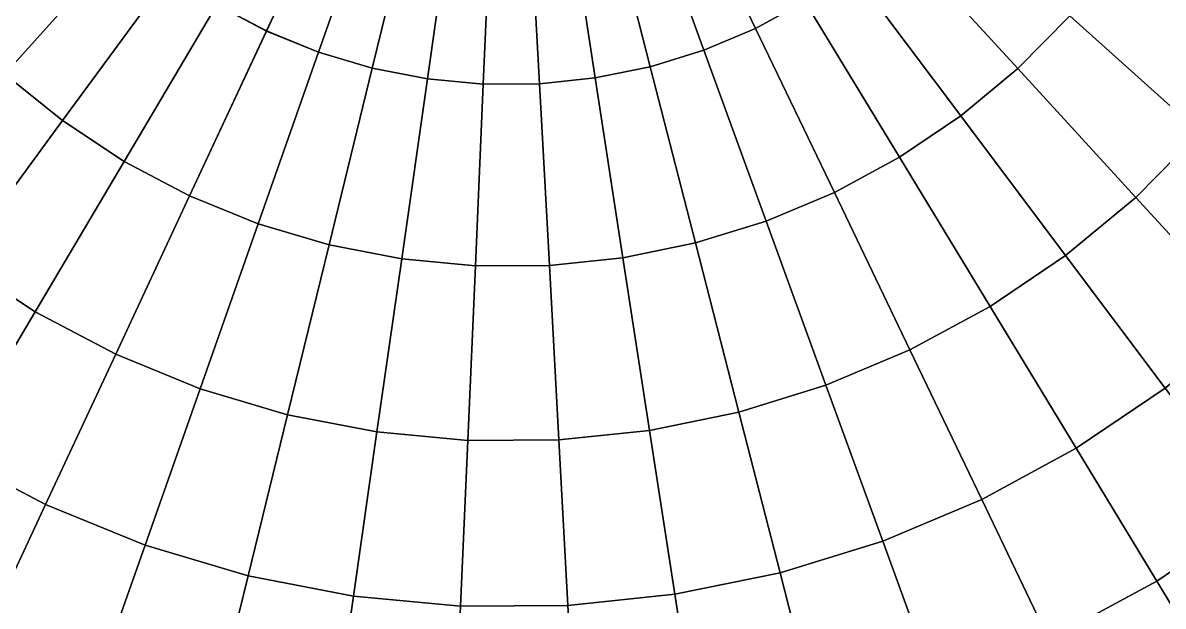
# Model space of a CAD drawing. Extents: x -1.01 to 1, y -1.01 to 1.
# Drawn here: x -0.248 to 0.334, y -0.558 to -0.26 of the extents above; entities that cross this region are included whole.
import ezdxf

# ---------------------------------------------------------------- set-up
doc = ezdxf.new("R2010")
doc.units = 0

msp = doc.modelspace()

# ---------------------------------------------------------------- linework, layer by layer
for points in [[(0.12629, -0.26329, -0.96638), (0.08487, -0.17695, -0.99046), (0.10181, -0.16778, -0.99046), (0.15149, -0.24965, -0.96638)], [(0.08487, -0.17695, 0.99046), (0.12629, -0.26329, 0.96638), (0.15149, -0.24965, 0.96638), (0.10181, -0.16778, 0.99046)], [(-0.14876, -0.25128, -0.96638), (-0.09998, -0.16888, -0.99046), (-0.08294, -0.17787, -0.99046), (-0.12341, -0.26466, -0.96638)], [(-0.09997, -0.16888, 0.99046), (-0.14876, -0.25128, 0.96638), (-0.12341, -0.26465, 0.96638), (-0.08294, -0.17787, 0.99046)], [(-0.12341, -0.26466, -0.96638), (-0.08294, -0.17787, -0.99046), (-0.06511, -0.18514, -0.99046), (-0.09688, -0.27548, -0.96638)], [(-0.08294, -0.17787, 0.99046), (-0.12341, -0.26465, 0.96638), (-0.09688, -0.27548, 0.96638), (-0.06511, -0.18514, 0.99046)], [(0.09987, -0.2744, -0.96638), (0.06712, -0.18442, -0.99046), (0.08487, -0.17695, -0.99046), (0.12629, -0.26329, -0.96638)], [(0.06712, -0.18442, 0.99046), (0.09987, -0.2744, 0.96638), (0.12629, -0.26329, 0.96638), (0.08487, -0.17695, 0.99046)], [(-0.09688, -0.27548, -0.96638), (-0.06511, -0.18514, -0.99046), (-0.04665, -0.19063, -0.99046), (-0.06941, -0.28365, -0.96638)], [(-0.06511, -0.18514, 0.99046), (-0.09688, -0.27548, 0.96638), (-0.06941, -0.28365, 0.96638), (-0.04665, -0.19063, 0.99046)], [(0.0725, -0.28287, -0.96638), (0.04872, -0.19011, -0.99046), (0.06712, -0.18442, -0.99046), (0.09987, -0.2744, -0.96638)], [(0.04872, -0.19011, 0.99046), (0.0725, -0.28287, 0.96638), (0.09987, -0.2744, 0.96638), (0.06712, -0.18442, 0.99046)], [(-0.06941, -0.28365, -0.96638), (-0.04665, -0.19063, -0.99046), (-0.02774, -0.19428, -0.99046), (-0.04127, -0.28908, -0.96638)], [(-0.04665, -0.19063, 0.99046), (-0.06941, -0.28365, 0.96638), (-0.04127, -0.28908, 0.96638), (-0.02774, -0.19428, 0.99046)], [(0.04442, -0.28862, -0.96638), (0.02985, -0.19397, -0.99046), (0.04872, -0.19011, -0.99046), (0.0725, -0.28287, -0.96638)], [(0.02985, -0.19397, 0.99046), (0.04442, -0.28862, 0.96638), (0.0725, -0.28287, 0.96638), (0.04872, -0.19011, 0.99046)], [(-0.2153, -0.19728, 0.96638), (-0.28383, -0.26008, 0.93299), (-0.25697, -0.28664, 0.93299), (-0.19492, -0.21743, 0.96638)], [(-0.28383, -0.26008, -0.93299), (-0.2153, -0.19728, -0.96638), (-0.19492, -0.21744, -0.96638), (-0.25697, -0.28665, -0.93299)], [(-0.04127, -0.28908, -0.96638), (-0.02774, -0.19428, -0.99046), (-0.00856, -0.19607, -0.99046), (-0.01274, -0.29174, -0.96638)], [(-0.02774, -0.19428, 0.99046), (-0.04127, -0.28908, 0.96638), (-0.01274, -0.29174, 0.96638), (-0.00856, -0.19607, 0.99046)], [(-0.01274, -0.29174, -0.96638), (-0.00856, -0.19607, -0.99046), (0.0107, -0.19596, -0.99046), (0.01592, -0.29158, -0.96638)], [(-0.00856, -0.19607, 0.99046), (-0.01274, -0.29174, 0.96638), (0.01592, -0.29158, 0.96638), (0.0107, -0.19596, 0.99046)], [(0.01592, -0.29158, -0.96638), (0.0107, -0.19596, -0.99046), (0.02985, -0.19397, -0.99046), (0.04442, -0.28862, -0.96638)], [(0.0107, -0.19596, 0.99046), (0.01592, -0.29158, 0.96638), (0.04442, -0.28862, 0.96638), (0.02985, -0.19397, 0.99046)], [(0.19728, -0.2153, 0.96638), (0.26008, -0.28382, 0.93299), (0.28664, -0.25697, 0.93299), (0.21743, -0.19492, 0.96638)], [(0.26008, -0.28383, -0.93299), (0.19728, -0.2153, -0.96638), (0.21743, -0.19492, -0.96638), (0.28664, -0.25697, -0.93299)], [(0.31045, -0.22763, 0.93299), (0.38242, -0.2804, 0.89062), (0.40806, -0.24157, 0.89062), (0.33127, -0.19611, 0.93299)], [(0.38242, -0.2804, -0.89062), (0.31045, -0.22763, -0.93299), (0.33127, -0.19611, -0.93299), (0.40806, -0.24157, -0.89062)], [(0.23101, -0.30795, -0.93299), (0.17523, -0.2336, -0.96638), (0.19728, -0.2153, -0.96638), (0.26008, -0.28383, -0.93299)], [(0.17523, -0.2336, 0.96638), (0.23101, -0.30795, 0.93299), (0.26008, -0.28382, 0.93299), (0.19728, -0.2153, 0.96638)], [(-0.19492, -0.21743, 0.96638), (-0.25697, -0.28664, 0.93299), (-0.22763, -0.31045, 0.93299), (-0.17267, -0.23549, 0.96638)], [(-0.25697, -0.28665, -0.93299), (-0.19492, -0.21744, -0.96638), (-0.17267, -0.23549, -0.96638), (-0.22763, -0.31045, -0.93299)], [(0.28664, -0.25697, 0.93299), (0.35309, -0.31654, 0.89062), (0.38242, -0.2804, 0.89062), (0.31045, -0.22763, 0.93299)], [(0.35309, -0.31654, -0.89062), (0.28664, -0.25697, -0.93299), (0.31045, -0.22763, -0.93299), (0.38242, -0.2804, -0.89062)], [(-0.22763, -0.31045, -0.93299), (-0.17267, -0.23549, -0.96638), (-0.14876, -0.25128, -0.96638), (-0.19611, -0.33127, -0.93299)], [(-0.17267, -0.23549, 0.96638), (-0.22763, -0.31045, 0.93299), (-0.19611, -0.33127, 0.93299), (-0.14876, -0.25128, 0.96638)], [(0.15149, -0.24965, 0.96638), (0.19971, -0.32911, 0.93299), (0.23101, -0.30795, 0.93299), (0.17523, -0.2336, 0.96638)], [(0.19971, -0.32911, -0.93299), (0.15149, -0.24965, -0.96638), (0.17523, -0.2336, -0.96638), (0.23101, -0.30795, -0.93299)], [(0.12629, -0.26329, 0.96638), (0.16649, -0.3471, 0.93299), (0.19971, -0.32911, 0.93299), (0.15149, -0.24965, 0.96638)], [(0.16649, -0.3471, -0.93299), (0.12629, -0.26329, -0.96638), (0.15149, -0.24965, -0.96638), (0.19971, -0.32911, -0.93299)], [(-0.14876, -0.25128, 0.96638), (-0.19611, -0.33127, 0.93299), (-0.16269, -0.3489, 0.93299), (-0.12341, -0.26465, 0.96638)], [(-0.19611, -0.33127, -0.93299), (-0.14876, -0.25128, -0.96638), (-0.12341, -0.26466, -0.96638), (-0.16269, -0.3489, -0.93299)], [(0.32037, -0.34962, -0.89062), (0.26008, -0.28383, -0.93299), (0.28664, -0.25697, -0.93299), (0.35309, -0.31654, -0.89062)], [(0.26008, -0.28382, 0.93299), (0.32037, -0.34962, 0.89062), (0.35309, -0.31654, 0.89062), (0.28664, -0.25697, 0.93299)], [(-0.12341, -0.26465, 0.96638), (-0.16269, -0.3489, 0.93299), (-0.12771, -0.36316, 0.93299), (-0.09688, -0.27548, 0.96638)], [(-0.16269, -0.3489, -0.93299), (-0.12341, -0.26466, -0.96638), (-0.09688, -0.27548, -0.96638), (-0.12771, -0.36316, -0.93299)], [(0.09987, -0.2744, 0.96638), (0.13166, -0.36175, 0.93299), (0.16649, -0.3471, 0.93299), (0.12629, -0.26329, 0.96638)], [(0.13166, -0.36175, -0.93299), (0.09987, -0.2744, -0.96638), (0.12629, -0.26329, -0.96638), (0.16649, -0.3471, -0.93299)], [(-0.09688, -0.27548, 0.96638), (-0.12771, -0.36316, 0.93299), (-0.0915, -0.37393, 0.93299), (-0.06941, -0.28365, 0.96638)], [(-0.12771, -0.36316, -0.93299), (-0.09688, -0.27548, -0.96638), (-0.06941, -0.28365, -0.96638), (-0.0915, -0.37393, -0.93299)], [(0.0725, -0.28287, 0.96638), (0.09557, -0.37291, 0.93299), (0.13166, -0.36175, 0.93299), (0.09987, -0.2744, 0.96638)], [(0.09557, -0.37291, -0.93299), (0.0725, -0.28287, -0.96638), (0.09987, -0.2744, -0.96638), (0.13166, -0.36175, -0.93299)], [(-0.06941, -0.28365, 0.96638), (-0.0915, -0.37393, 0.93299), (-0.05441, -0.3811, 0.93299), (-0.04127, -0.28908, 0.96638)], [(-0.0915, -0.37393, -0.93299), (-0.06941, -0.28365, -0.96638), (-0.04127, -0.28908, -0.96638), (-0.05441, -0.3811, -0.93299)], [(0.04442, -0.28862, 0.96638), (0.05856, -0.38048, 0.93299), (0.09557, -0.37291, 0.93299), (0.0725, -0.28287, 0.96638)], [(0.05856, -0.38048, -0.93299), (0.04442, -0.28862, -0.96638), (0.0725, -0.28287, -0.96638), (0.09557, -0.37291, -0.93299)], [(0.23101, -0.30795, 0.93299), (0.28456, -0.37934, 0.89062), (0.32037, -0.34962, 0.89062), (0.26008, -0.28382, 0.93299)], [(0.28456, -0.37934, -0.89062), (0.23101, -0.30795, -0.93299), (0.26008, -0.28383, -0.93299), (0.32037, -0.34962, -0.89062)], [(-0.25697, -0.28664, 0.93299), (-0.31654, -0.35309, 0.89062), (-0.2804, -0.38242, 0.89062), (-0.22763, -0.31045, 0.93299)], [(-0.31654, -0.3531, -0.89062), (-0.25697, -0.28665, -0.93299), (-0.22763, -0.31045, -0.93299), (-0.2804, -0.38242, -0.89062)], [(-0.04127, -0.28908, 0.96638), (-0.05441, -0.3811, 0.93299), (-0.01679, -0.3846, 0.93299), (-0.01274, -0.29174, 0.96638)], [(-0.05441, -0.3811, -0.93299), (-0.04127, -0.28908, -0.96638), (-0.01274, -0.29174, -0.96638), (-0.01679, -0.3846, -0.93299)], [(0.01592, -0.29158, 0.96638), (0.02099, -0.38439, 0.93299), (0.05856, -0.38048, 0.93299), (0.04442, -0.28862, 0.96638)], [(0.02099, -0.38439, -0.93299), (0.01592, -0.29158, -0.96638), (0.04442, -0.28862, -0.96638), (0.05856, -0.38048, -0.93299)], [(-0.01274, -0.29174, 0.96638), (-0.01679, -0.3846, 0.93299), (0.02099, -0.38439, 0.93299), (0.01592, -0.29158, 0.96638)], [(-0.01679, -0.3846, -0.93299), (-0.01274, -0.29174, -0.96638), (0.01592, -0.29158, -0.96638), (0.02099, -0.38439, -0.93299)], [(0.19971, -0.32911, 0.93299), (0.246, -0.4054, 0.89062), (0.28456, -0.37934, 0.89062), (0.23101, -0.30795, 0.93299)], [(0.246, -0.4054, -0.89062), (0.19971, -0.32911, -0.93299), (0.23101, -0.30795, -0.93299), (0.28456, -0.37934, -0.89062)], [(-0.2804, -0.38242, -0.89062), (-0.22763, -0.31045, -0.93299), (-0.19611, -0.33127, -0.93299), (-0.24157, -0.40806, -0.89062)], [(-0.22763, -0.31045, 0.93299), (-0.2804, -0.38242, 0.89062), (-0.24157, -0.40806, 0.89062), (-0.19611, -0.33127, 0.93299)], [(0.37757, -0.41205, -0.83967), (0.32037, -0.34962, -0.89062), (0.35309, -0.31654, -0.89062), (0.41614, -0.37306, -0.83967)], [(0.32037, -0.34962, 0.89062), (0.37757, -0.41205, 0.83967), (0.41614, -0.37306, 0.83967), (0.35309, -0.31654, 0.89062)], [(-0.19611, -0.33127, 0.93299), (-0.24157, -0.40806, 0.89062), (-0.20041, -0.42978, 0.89062), (-0.16269, -0.3489, 0.93299)], [(-0.24157, -0.40806, -0.89062), (-0.19611, -0.33127, -0.93299), (-0.16269, -0.3489, -0.93299), (-0.20041, -0.42978, -0.89062)], [(0.16649, -0.3471, 0.93299), (0.20508, -0.42756, 0.89062), (0.246, -0.4054, 0.89062), (0.19971, -0.32911, 0.93299)], [(0.20508, -0.42756, -0.89062), (0.16649, -0.3471, -0.93299), (0.19971, -0.32911, -0.93299), (0.246, -0.4054, -0.89062)], [(-0.16269, -0.3489, 0.93299), (-0.20041, -0.42978, 0.89062), (-0.15732, -0.44735, 0.89062), (-0.12771, -0.36316, 0.93299)], [(-0.20041, -0.42978, -0.89062), (-0.16269, -0.3489, -0.93299), (-0.12771, -0.36316, -0.93299), (-0.15732, -0.44735, -0.89062)], [(0.13166, -0.36175, 0.93299), (0.16219, -0.44561, 0.89062), (0.20508, -0.42756, 0.89062), (0.16649, -0.3471, 0.93299)], [(0.16219, -0.44561, -0.89062), (0.13166, -0.36175, -0.93299), (0.16649, -0.3471, -0.93299), (0.20508, -0.42756, -0.89062)], [(0.33537, -0.44707, -0.83967), (0.28456, -0.37934, -0.89062), (0.32037, -0.34962, -0.89062), (0.37757, -0.41205, -0.83967)], [(0.28456, -0.37934, 0.89062), (0.33537, -0.44707, 0.83967), (0.37757, -0.41205, 0.83967), (0.32037, -0.34962, 0.89062)], [(-0.12771, -0.36316, 0.93299), (-0.15732, -0.44735, 0.89062), (-0.11271, -0.46062, 0.89062), (-0.0915, -0.37393, 0.93299)], [(-0.15732, -0.44735, -0.89062), (-0.12771, -0.36316, -0.93299), (-0.0915, -0.37393, -0.93299), (-0.11271, -0.46062, -0.89062)], [(0.09557, -0.37291, 0.93299), (0.11773, -0.45936, 0.89062), (0.16219, -0.44561, 0.89062), (0.13166, -0.36175, 0.93299)], [(0.11773, -0.45936, -0.89062), (0.09557, -0.37291, -0.93299), (0.13166, -0.36175, -0.93299), (0.16219, -0.44561, -0.89062)], [(-0.0915, -0.37393, 0.93299), (-0.11271, -0.46062, 0.89062), (-0.06702, -0.46945, 0.89062), (-0.05441, -0.3811, 0.93299)], [(-0.11271, -0.46062, -0.89062), (-0.0915, -0.37393, -0.93299), (-0.05441, -0.3811, -0.93299), (-0.06702, -0.46945, -0.89062)], [(0.05856, -0.38048, 0.93299), (0.07214, -0.46869, 0.89062), (0.11773, -0.45936, 0.89062), (0.09557, -0.37291, 0.93299)], [(0.07214, -0.46869, -0.89062), (0.05856, -0.38048, -0.93299), (0.09557, -0.37291, -0.93299), (0.11773, -0.45936, -0.89062)], [(-0.33047, -0.45071, -0.83967), (-0.2804, -0.38242, -0.89062), (-0.24157, -0.40806, -0.89062), (-0.2847, -0.48093, -0.83967)], [(-0.2804, -0.38242, 0.89062), (-0.33047, -0.45071, 0.83967), (-0.2847, -0.48093, 0.83967), (-0.24157, -0.40806, 0.89062)], [(-0.05441, -0.3811, 0.93299), (-0.06702, -0.46945, 0.89062), (-0.02068, -0.47375, 0.89062), (-0.01679, -0.3846, 0.93299)], [(-0.06702, -0.46945, -0.89062), (-0.05441, -0.3811, -0.93299), (-0.01679, -0.3846, -0.93299), (-0.02069, -0.47375, -0.89062)], [(0.02585, -0.4735, -0.89062), (0.02099, -0.38439, -0.93299), (0.05856, -0.38048, -0.93299), (0.07214, -0.46869, -0.89062)], [(0.02099, -0.38439, 0.93299), (0.02585, -0.4735, 0.89062), (0.07214, -0.46869, 0.89062), (0.05856, -0.38048, 0.93299)], [(0.28993, -0.47779, -0.83967), (0.246, -0.4054, -0.89062), (0.28456, -0.37934, -0.89062), (0.33537, -0.44707, -0.83967)], [(0.246, -0.4054, 0.89062), (0.28993, -0.47779, 0.83967), (0.33537, -0.44707, 0.83967), (0.28456, -0.37934, 0.89062)], [(-0.02069, -0.47375, -0.89062), (-0.01679, -0.3846, -0.93299), (0.02099, -0.38439, -0.93299), (0.02585, -0.4735, -0.89062)], [(-0.01679, -0.3846, 0.93299), (-0.02068, -0.47375, 0.89062), (0.02585, -0.4735, 0.89062), (0.02099, -0.38439, 0.93299)], [(0.20508, -0.42756, 0.89062), (0.2417, -0.50391, 0.83967), (0.28993, -0.47779, 0.83967), (0.246, -0.4054, 0.89062)], [(0.2417, -0.50391, -0.83967), (0.20508, -0.42756, -0.89062), (0.246, -0.4054, -0.89062), (0.28993, -0.47779, -0.83967)], [(-0.2847, -0.48093, -0.83967), (-0.24157, -0.40806, -0.89062), (-0.20041, -0.42978, -0.89062), (-0.23619, -0.50652, -0.83967)], [(-0.24157, -0.40806, 0.89062), (-0.2847, -0.48093, 0.83967), (-0.23619, -0.50652, 0.83967), (-0.20041, -0.42978, 0.89062)], [(-0.20041, -0.42978, 0.89062), (-0.23619, -0.50652, 0.83967), (-0.18541, -0.52723, 0.83967), (-0.15732, -0.44735, 0.89062)], [(-0.23619, -0.50652, -0.83967), (-0.20041, -0.42978, -0.89062), (-0.15732, -0.44735, -0.89062), (-0.18541, -0.52723, -0.83967)], [(0.16219, -0.44561, 0.89062), (0.19115, -0.52518, 0.83967), (0.2417, -0.50391, 0.83967), (0.20508, -0.42756, 0.89062)], [(0.19115, -0.52518, -0.83967), (0.16219, -0.44561, -0.89062), (0.20508, -0.42756, -0.89062), (0.2417, -0.50391, -0.83967)], [(-0.15732, -0.44735, 0.89062), (-0.18541, -0.52723, 0.83967), (-0.13284, -0.54286, 0.83967), (-0.11271, -0.46062, 0.89062)], [(-0.18541, -0.52723, -0.83967), (-0.15732, -0.44735, -0.89062), (-0.11271, -0.46062, -0.89062), (-0.13284, -0.54286, -0.83967)], [(0.11773, -0.45936, 0.89062), (0.13875, -0.54138, 0.83967), (0.19115, -0.52518, 0.83967), (0.16219, -0.44561, 0.89062)], [(0.13875, -0.54138, -0.83967), (0.11773, -0.45936, -0.89062), (0.16219, -0.44561, -0.89062), (0.19115, -0.52518, -0.83967)], [(0.33107, -0.54558, -0.78063), (0.28993, -0.47779, -0.83967), (0.33537, -0.44707, -0.83967), (0.38295, -0.5105, -0.78063)], [(0.28993, -0.47779, 0.83967), (0.33107, -0.54558, 0.78063), (0.38295, -0.5105, 0.78063), (0.33537, -0.44707, 0.83967)], [(0.07214, -0.46869, 0.89062), (0.08502, -0.55238, 0.83967), (0.13875, -0.54138, 0.83967), (0.11773, -0.45936, 0.89062)], [(0.08502, -0.55238, -0.83967), (0.07214, -0.46869, -0.89062), (0.11773, -0.45936, -0.89062), (0.13875, -0.54138, -0.83967)], [(-0.11271, -0.46062, 0.89062), (-0.13284, -0.54286, 0.83967), (-0.07899, -0.55327, 0.83967), (-0.06702, -0.46945, 0.89062)], [(-0.13284, -0.54286, -0.83967), (-0.11271, -0.46062, -0.89062), (-0.06702, -0.46945, -0.89062), (-0.07899, -0.55327, -0.83967)], [(-0.06702, -0.46945, 0.89062), (-0.07899, -0.55327, 0.83967), (-0.02438, -0.55835, 0.83967), (-0.02068, -0.47375, 0.89062)], [(-0.07899, -0.55327, -0.83967), (-0.06702, -0.46945, -0.89062), (-0.02069, -0.47375, -0.89062), (-0.02438, -0.55835, -0.83967)], [(0.03047, -0.55805, -0.83967), (0.02585, -0.4735, -0.89062), (0.07214, -0.46869, -0.89062), (0.08502, -0.55238, -0.83967)], [(0.02585, -0.4735, 0.89062), (0.03047, -0.55805, 0.83967), (0.08502, -0.55238, 0.83967), (0.07214, -0.46869, 0.89062)], [(-0.02438, -0.55835, -0.83967), (-0.02069, -0.47375, -0.89062), (0.02585, -0.4735, -0.89062), (0.03047, -0.55805, -0.83967)], [(-0.02068, -0.47375, 0.89062), (-0.02438, -0.55835, 0.83967), (0.03047, -0.55805, 0.83967), (0.02585, -0.4735, 0.89062)], [(-0.3251, -0.54916, -0.78063), (-0.2847, -0.48093, -0.83967), (-0.23619, -0.50652, -0.83967), (-0.2697, -0.57838, -0.78063)], [(-0.2847, -0.48093, 0.83967), (-0.3251, -0.54916, 0.78063), (-0.2697, -0.57838, 0.78063), (-0.23619, -0.50652, 0.83967)], [(0.2417, -0.50391, 0.83967), (0.276, -0.5754, 0.78063), (0.33107, -0.54558, 0.78063), (0.28993, -0.47779, 0.83967)], [(0.276, -0.5754, -0.78063), (0.2417, -0.50391, -0.83967), (0.28993, -0.47779, -0.83967), (0.33107, -0.54558, -0.78063)], [(0.19115, -0.52518, 0.83967), (0.21827, -0.59969, 0.78063), (0.276, -0.5754, 0.78063), (0.2417, -0.50391, 0.83967)], [(0.21827, -0.59969, -0.78063), (0.19115, -0.52518, -0.83967), (0.2417, -0.50391, -0.83967), (0.276, -0.5754, -0.78063)], [(-0.23619, -0.50652, 0.83967), (-0.2697, -0.57838, 0.78063), (-0.21171, -0.60203, 0.78063), (-0.18541, -0.52723, 0.83967)], [(-0.2697, -0.57838, -0.78063), (-0.23619, -0.50652, -0.83967), (-0.18541, -0.52723, -0.83967), (-0.21171, -0.60203, -0.78063)], [(0.36901, -0.60812, -0.71408), (0.33107, -0.54558, -0.78063), (0.38295, -0.5105, -0.78063), (0.42684, -0.56902, -0.71408)], [(0.33107, -0.54558, 0.78063), (0.36901, -0.60812, 0.71408), (0.42684, -0.56902, 0.71408), (0.38295, -0.5105, 0.78063)], [(-0.18541, -0.52723, 0.83967), (-0.21171, -0.60203, 0.78063), (-0.15168, -0.61988, 0.78063), (-0.13284, -0.54286, 0.83967)], [(-0.21171, -0.60203, -0.78063), (-0.18541, -0.52723, -0.83967), (-0.13284, -0.54286, -0.83967), (-0.15169, -0.61988, -0.78063)], [(0.13875, -0.54138, 0.83967), (0.15844, -0.61819, 0.78063), (0.21827, -0.59969, 0.78063), (0.19115, -0.52518, 0.83967)], [(0.15844, -0.61819, -0.78063), (0.13875, -0.54138, -0.83967), (0.19115, -0.52518, -0.83967), (0.21827, -0.59969, -0.78063)], [(0.09708, -0.63075, -0.78063), (0.08502, -0.55238, -0.83967), (0.13875, -0.54138, -0.83967), (0.15844, -0.61819, -0.78063)], [(0.08502, -0.55238, 0.83967), (0.09708, -0.63075, 0.78063), (0.15844, -0.61819, 0.78063), (0.13875, -0.54138, 0.83967)], [(-0.15169, -0.61988, -0.78063), (-0.13284, -0.54286, -0.83967), (-0.07899, -0.55327, -0.83967), (-0.0902, -0.63177, -0.78063)], [(-0.13284, -0.54286, 0.83967), (-0.15168, -0.61988, 0.78063), (-0.0902, -0.63177, 0.78063), (-0.07899, -0.55327, 0.83967)], [(0.30763, -0.64136, -0.71408), (0.276, -0.5754, -0.78063), (0.33107, -0.54558, -0.78063), (0.36901, -0.60812, -0.71408)], [(0.276, -0.5754, 0.78063), (0.30763, -0.64136, 0.71408), (0.36901, -0.60812, 0.71408), (0.33107, -0.54558, 0.78063)], [(0.03479, -0.63722, -0.78063), (0.03047, -0.55805, -0.83967), (0.08502, -0.55238, -0.83967), (0.09708, -0.63075, -0.78063)], [(0.03047, -0.55805, 0.83967), (0.03479, -0.63722, 0.78063), (0.09708, -0.63075, 0.78063), (0.08502, -0.55238, 0.83967)], [(-0.0902, -0.63177, -0.78063), (-0.07899, -0.55327, -0.83967), (-0.02438, -0.55835, -0.83967), (-0.02784, -0.63757, -0.78063)], [(-0.07899, -0.55327, 0.83967), (-0.0902, -0.63177, 0.78063), (-0.02784, -0.63757, 0.78063), (-0.02438, -0.55835, 0.83967)], [(-0.02784, -0.63757, -0.78063), (-0.02438, -0.55835, -0.83967), (0.03047, -0.55805, -0.83967), (0.03479, -0.63722, -0.78063)], [(-0.02438, -0.55835, 0.83967), (-0.02784, -0.63757, 0.78063), (0.03479, -0.63722, 0.78063), (0.03047, -0.55805, 0.83967)]]:
    msp.add_3dface(points)

doc.saveas('drawing.dxf')
